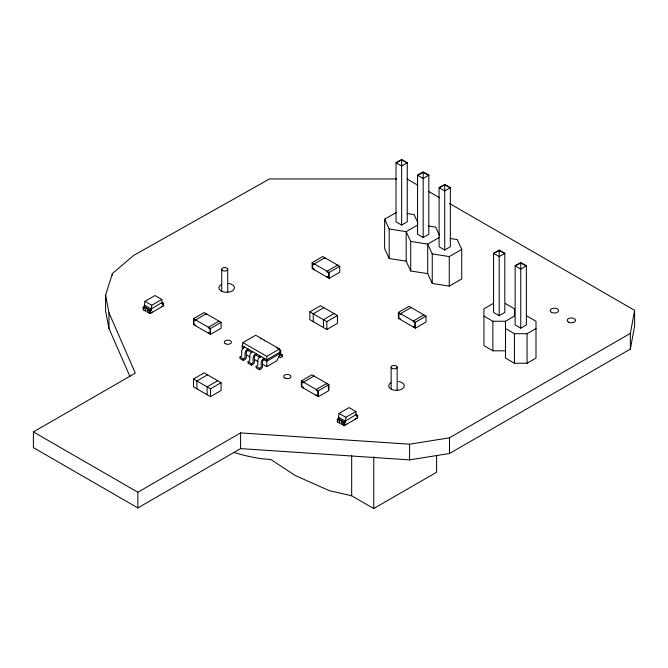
<?xml version="1.0" encoding="UTF-8"?>
<svg xmlns="http://www.w3.org/2000/svg" width="668" height="668" viewBox="0 0 668 668"><rect width="100%" height="100%" fill="white"/><g stroke="black" fill="none" stroke-linecap="round" stroke-linejoin="round"><path stroke-width="1" d="M144.38 305.109L144.964 301.335L155.009 295.532L161.806 299.456L162.391 304.024L162.182 302.429L151.168 309.025L144.38 305.109L144.38 306.579L151.168 310.495L151.761 305.259L161.806 299.456M355.919 411.53L345.874 417.333L345.289 422.568L338.492 418.652L338.492 417.174L339.077 413.409L349.13 407.605L355.919 411.53L356.294 415.972L357.48 415.287L357.48 417.742L354.842 419.262M396.608 178.957L269.463 178.957L133.6 255.443L112.374 273.579L105.577 295.147L108.976 312.799L135.295 373.103L33.4 431.929L33.4 447.618L137.842 507.922L240.597 448.604L409.576 459.876L449.489 453.505L630.358 349.08L630.358 333.39L634.6 310.344L449.472 203.464M630.358 349.08L634.6 326.034L634.6 310.344M242.968 348.855L242.125 347.018L242.935 342.609L255.71 335.236L279.525 348.98L280.335 353.389L276.936 360.745L266.749 366.632L262.324 364.077M162.09 302.479L163.577 303.339L163.577 305.785L149.991 313.634L147.862 312.407A2.255 1.303 0 0 0 145.315 310.937L143.194 309.71L143.194 307.263L144.38 306.579M401.643 159.477L396.015 162.733L396.015 221.818L401.643 225.066L407.271 221.818L407.271 162.733L401.643 159.477L401.643 225.066M162.182 303.898L163.359 303.214L163.359 305.668L161.606 306.687M143.194 307.263L145.315 308.482A2.255 1.303 0 0 1 147.862 309.96L149.991 311.179L151.168 310.495M162.391 304.024L163.577 303.339M152.421 311.989L149.774 313.509L149.774 311.063L150.96 310.378L150.96 308.908M423.178 171.952L417.55 175.2L417.55 234.284L423.178 237.532L428.806 234.284L428.806 175.2L423.178 171.952L423.178 237.532M193.503 318.661L204.099 312.549L221.116 322.368L221.116 328.28L210.512 334.401L193.503 324.573L193.503 318.661L210.512 328.489L221.116 322.368M444.721 184.418L439.093 187.666L439.093 246.751L444.721 249.999L450.349 246.751L450.349 187.666L444.721 184.418L444.721 249.999M312.123 262.624L322.727 256.512L339.736 266.332L339.736 272.243L329.14 278.364L312.123 268.536L312.123 262.624L329.14 272.452L339.736 266.332M244.672 347.018L243.544 347.686A3.006 1.737 -60 0 0 241.716 350.859L241.682 355.944L239.996 357.071L239.996 358.541L243.394 360.503L244.88 359.643A2.104 1.211 -60 0 0 246.367 357.071L246.367 352.412A1.202 0.693 -60 0 1 247.218 350.942L248.062 350.45L248.062 348.98L246.943 349.648A3.006 1.737 -60 0 0 245.106 352.821L244.905 358.148L243.394 359.033L239.996 357.071M193.511 379.006L204.124 372.878L221.108 382.689L221.108 390.529L210.487 396.658L193.511 386.856L193.511 379.006L210.487 388.809L221.108 382.689M309.843 311.847L320.456 305.719L337.44 315.521L337.44 323.362L326.827 329.491L309.843 319.688L309.843 311.847L326.827 321.65L337.44 315.521M207.523 374.84L196.901 380.969L196.901 388.818M323.855 307.672L313.242 313.801L313.242 321.65M252.738 351.677L251.611 352.345A3.006 1.737 -60 0 0 249.782 355.518L249.757 360.57L248.062 361.73L248.062 363.2L251.46 365.162L252.947 364.302A2.104 1.211 -60 0 0 254.433 361.73L254.433 357.071A1.202 0.693 -60 0 1 255.285 355.601L256.136 355.109L260.553 357.664M217.71 380.727L207.097 386.856L207.097 394.696M334.042 313.559L323.429 319.688L323.429 327.529M260.804 356.336L259.677 357.004A3.006 1.737 -60 0 0 257.848 360.169L257.815 365.262L256.136 366.381L256.136 367.859L259.526 369.813L261.013 368.961A2.104 1.211 -60 0 0 262.499 366.381L262.499 361.73A1.202 0.693 -60 0 1 263.351 360.252L264.202 359.768L264.202 358.298L263.075 358.966A3.006 1.737 -60 0 0 261.246 362.131L261.071 367.442L259.526 368.344L256.136 366.381M248.062 361.73L251.46 363.684L253.005 362.791L253.172 357.472A3.006 1.737 -60 0 1 255.009 354.307L256.136 353.639L256.136 355.109M242.935 342.609L266.749 356.353L279.525 348.98M280.335 351.919L266.749 359.768L242.125 345.548M280.335 353.389L266.749 361.238L264.094 359.701M279.483 354.716L279.483 356.578A2.104 1.211 -60 0 0 280.969 357.438L282.455 356.578L282.455 355.109L280.785 355.944L280.744 350.875A3.006 1.737 -60 0 0 279.449 349.673M499.188 250.116L493.56 253.364L493.56 312.449L499.188 315.697L504.816 312.449L504.816 253.364L499.188 250.116L499.188 315.697M398.404 312.44L409 306.32L426.017 316.139L426.017 322.059L415.412 328.172L398.404 318.352L398.404 312.44L415.412 322.26L426.017 316.139M411.129 307.547L400.524 313.668L400.524 314.319L398.93 313.401L398.93 318.001L400.524 318.92L400.524 319.58M301.343 380.927L311.939 374.806L328.957 384.634L328.957 390.546L318.36 396.658L301.343 386.839L301.343 380.927L318.36 390.747L328.957 384.634M520.756 262.566L515.128 265.822L515.128 324.907L520.756 328.155L526.384 324.907L526.384 265.822L520.756 262.566L520.756 328.155M33.4 431.929L137.842 492.232L240.597 432.914L409.576 444.187L449.489 437.816L630.358 333.39M492.867 303.648L483.933 308.8L483.933 345.64L492.867 350.8L505.501 350.8M483.933 316.098L492.867 321.258L505.501 321.258L514.435 316.098L514.435 308.8L505.501 303.648M355.568 414.185L357.689 415.412L357.689 417.859L344.103 425.708L341.983 424.481A2.255 1.303 0 0 0 339.436 423.011L337.315 421.784L337.315 419.329L338.492 418.652M337.315 419.329L339.436 420.556A2.255 1.303 0 0 1 341.983 422.026L344.103 423.253L345.289 422.568M356.512 416.089L357.689 415.412M346.533 424.055L343.895 425.583L343.895 423.128L345.072 422.452L345.072 420.974M505.501 328.547L514.435 333.708L527.077 333.708L536.003 328.547M505.501 321.258L505.501 358.09L514.435 363.25L527.077 363.25L536.003 358.09L536.003 321.258L527.077 316.098M233.575 452.361A132.097 76.269 0 0 0 261.681 458.782L270.807 459.475L295.331 475.566L329.541 490.755L351.677 495.773L373.754 508.523L436.596 472.243L436.596 455.685M450.182 238.484L457.188 239.57L461.722 249.389L461.722 278.932L449.255 286.113L432.254 283.466L427.712 273.646L410.711 270.999L406.177 261.18L389.177 258.533L384.643 248.713L384.643 219.171L396.216 212.507M417.759 224.974L406.177 231.637L389.177 228.99L384.643 219.171M439.293 237.441L427.712 244.104L410.711 241.457L406.177 231.637L406.177 261.18M427.712 273.646L427.712 244.104L432.254 253.924L449.255 256.57L461.722 249.389M407.113 213.543L414.11 214.637L417.817 222.669M428.647 226.018L435.645 227.103L439.36 235.136M407.029 178.957L417.867 185.22M428.697 191.474L439.536 197.728M280.76 354.132L282.455 355.109M242.125 347.018L243.82 348.003M247.36 350.04L251.836 352.629M356.294 414.502L345.289 421.099L338.492 417.174M246.4 354.883L249.941 356.929M254.366 359.484L257.898 361.522M144.964 301.335L151.761 305.259M339.077 413.409L345.874 417.333M105.577 295.147L105.577 310.837L108.976 328.489L129.951 376.543M527.077 333.708L527.077 363.25M514.435 333.708L514.435 363.25M492.867 321.258L492.867 350.8M449.489 437.816L449.489 453.505M449.255 256.57L449.255 286.113M432.254 253.924L432.254 283.466M423.888 315.572L423.888 314.912L413.292 321.032L413.292 321.692L414.886 322.611L414.886 327.211L413.292 326.293L413.292 326.944M415.412 322.26L415.412 328.172M410.711 241.457L410.711 270.999M409.576 444.187L409.576 459.876M397.143 367.108A3.006 1.737 0 0 1 392.634 368.611A3.006 1.737 0 0 1 392.634 365.613A3.006 1.737 0 0 1 397.143 367.108L397.143 390.029M391.131 367.108L391.131 388.985M389.177 228.99L389.177 258.533M373.754 456.77L373.754 508.523M351.677 455.409L351.677 495.773M344.103 423.253L344.103 425.708M341.983 422.026L341.983 424.481M339.436 420.556L339.436 423.011M338.709 417.3L338.709 418.769L337.524 419.454L337.524 421.909M337.616 265.764L337.616 265.104L327.011 271.225L327.011 271.884L328.614 272.803L328.614 277.404L327.011 276.477L327.011 277.136M329.14 272.452L329.14 278.364M328.422 384.985L328.422 389.578M326.827 321.65L326.827 329.491M326.827 384.058L326.827 383.407L316.231 389.519L316.231 390.179L317.826 391.097L317.826 395.698L316.231 394.78L316.231 395.431M324.848 258.391L324.848 257.739L314.252 263.852L314.252 264.511L312.657 263.593L312.657 268.194L314.252 269.112L314.252 269.772M318.36 390.747L318.36 396.658M314.069 376.694L314.069 376.034L303.472 382.154L303.472 382.814L301.878 381.887L301.878 386.488L303.472 387.407L303.472 388.066M266.749 356.353L266.749 366.632M259.526 368.344L259.526 369.813M251.46 363.684L251.46 365.162M243.394 359.033L243.394 360.503M240.597 432.914L240.597 448.604M227.73 269.304A3.006 1.737 0 0 1 223.229 270.807A3.006 1.737 0 0 1 223.229 267.801A3.006 1.737 0 0 1 227.73 269.304L227.73 292.225M221.726 269.304L221.726 291.181M218.987 321.801L218.987 321.141L208.391 327.262L208.391 327.913L209.986 328.84L209.986 333.432L208.391 332.514L208.391 333.173M210.512 328.489L210.512 334.401M210.487 388.809L210.487 396.658M206.228 314.428L206.228 313.776L195.624 319.889L195.624 320.548L194.029 319.63L194.029 324.222L195.624 325.149L195.624 325.8M149.991 311.179L149.991 313.634M147.862 309.96L147.862 312.407M145.315 308.482L145.315 310.937M144.589 305.226L144.589 306.695L143.411 307.38L143.411 309.835M137.842 492.232L137.842 507.922M112.374 273.579L112.374 275.542M108.976 312.799L108.976 328.489M228.69 283.441A7.807 4.509 0 0 1 233.742 289.703A7.807 4.509 0 0 1 222.194 291.49A7.807 4.509 0 0 1 221.15 284.61M398.52 381.495A7.807 4.509 0 0 1 403.572 387.749A7.807 4.509 0 0 1 392.024 389.536A7.807 4.509 0 0 1 390.98 382.664M260.787 338.668A3.006 1.737 -60 0 1 261.071 339.06M264.186 340.63A3.006 1.737 -60 0 1 264.461 341.022M276.928 347.986A3.006 1.737 -60 0 1 277.203 348.379M407.271 162.733L401.643 165.981L396.015 162.733L401.652 159.986L407.271 162.733M428.806 175.2L423.178 178.448L417.55 175.2L423.195 172.453L428.806 175.2M450.349 187.666L444.721 190.914L439.093 187.666L444.729 184.919L450.349 187.666M504.816 253.364L499.188 256.612L493.56 253.364L499.196 250.625L504.816 253.364M526.384 265.822L520.756 269.07L515.128 265.822L520.764 263.075L526.384 265.822M225.308 343.686A3.599 2.079 0 0 0 231.337 342.751A3.599 2.079 0 0 0 226.92 340.204A3.599 2.079 0 0 0 225.308 343.686M284.752 378.004A3.599 2.079 0 0 0 290.78 377.069A3.599 2.079 0 0 0 286.363 374.523A3.599 2.079 0 0 0 284.752 378.004M568.368 322.118A4.2 2.43 0 0 0 575.399 321.024A4.2 2.43 0 0 0 570.247 318.051A4.2 2.43 0 0 0 568.368 322.118M551.384 312.307A4.2 2.43 0 0 0 558.415 311.221A4.2 2.43 0 0 0 553.271 308.249A4.2 2.43 0 0 0 551.384 312.307"/></g></svg>
